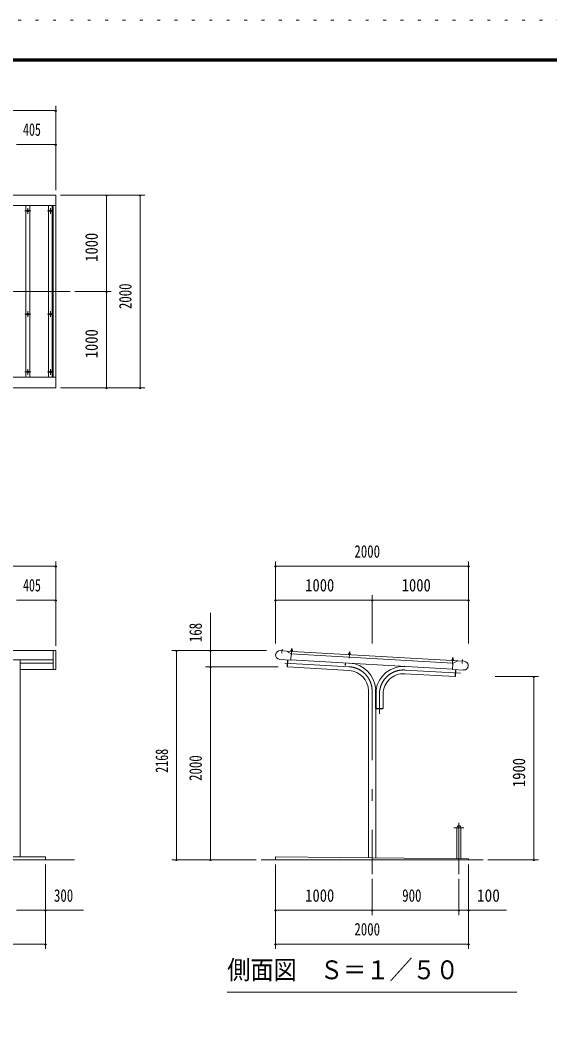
# Model space of a CAD drawing. Units: millimetres, scale not verified, with parts at other scales. Extents: x -23449 to 23452, y -10500 to 10500.
# Drawn here: x 4392 to 9878, y 0 to 10500 of the extents above; entities that cross this region are included whole.
import ezdxf
from ezdxf.enums import TextEntityAlignment as Align

# ---------------------------------------------------------------- set-up
doc = ezdxf.new("R2010")
doc.units = ezdxf.units.MM
doc.header["$LTSCALE"] = 60
doc.linetypes.add('USER3', pattern=[24, 12, -5, 2, -5])
doc.linetypes.add('USER4', pattern=[3, 0.5, -2.5])
for name, color, linetype, lineweight in [('0-2_1-0BOLD', 7, 'Continuous', 18), ('0-3_1-2CENTER', 3, 'USER3', 18), ('0-4_1-4THIN', 4, 'Continuous', 18), ('0-5_1-5DIM', 3, 'Continuous', 18), ('0-C_F-F', 5, 'Continuous', 18), ('0-D_F-E_J_ADD', 5, 'USER4', 18)]:
    doc.layers.add(name, color=color, linetype=linetype, lineweight=lineweight)
doc.styles.add('ＭＳ ゴシック', font='')
doc.styles.get('ＭＳ ゴシック').set_extended_font_data('MS Gothic')

msp = doc.modelspace()

# ---------------------------------------------------------------- linework, layer by layer
at = {"layer": '0-2_1-0BOLD'}
for p, q in [((4759.27, 8577.67), (-3400.72, 8577.67)), ((4734.28, 6797.67), (4734.28, 8577.67)), ((-3400.72, 6797.67), (4759.27, 6797.67)), ((4734.28, 3768.55), (4734.28, 3962.67)), ((7150.76, 3958.33), (8925.82, 3855.97)), ((8875.3, 3831.34), (7198.11, 3928.05)), ((7202.21, 3968.8), (7201.92, 3963.69)), ((7202.6, 3977.74), (7209.34, 3977.35)), ((7208.4, 3963.32), (7208.7, 3968.43)), ((7801.22, 3934.27), (7800.92, 3929.16)), ((7801.61, 3943.2), (7808.34, 3942.81)), ((7807.41, 3928.78), (7807.7, 3933.89)), ((7815.11, 3923.26), (7814.92, 3920.04)), ((4734.28, 3868.72), (-3375.73, 3868.72)), ((4392.43, 1824.67), (4392.43, 3868.72)), ((4392.43, 3834.18), (4734.28, 3834.18)), ((7194.48, 3865.15), (7080.17, 3871.74)), ((7161.34, 3867.06), (7157.23, 3795.98)), ((7157.24, 3795.98), (7160.43, 3795.8)), ((7160.31, 3793.7), (7164.53, 3866.88)), ((7160.31, 3793.7), (7799.49, 3756.85)), ((8871.85, 3771.44), (7194.66, 3868.15)), ((7763.71, 3835.34), (7762.44, 3813.37)), ((8869.14, 3867.56), (8869.43, 3872.67)), ((8875.91, 3872.3), (8875.61, 3867.18)), ((8876.56, 3881.21), (8876.07, 3872.79)), ((8375.78, 3723.62), (8897.43, 3693.54)), ((8897.43, 3693.54), (8901.64, 3766.71)), ((8900.74, 3695.45), (8897.55, 3695.63)), ((8904.84, 3766.53), (8900.74, 3695.45)), ((7999.14, 3545.35), (7999.14, 1815.05)), ((8151.74, 3362.12), (8151.74, 3512.12)), ((8151.74, 3362.12), (8072.44, 3362.12)), ((8075.44, 1814.29), (8075.44, 3362.12)), ((8915.94, 2124.67), (8915.94, 1805.88)), ((8958.64, 1805.46), (8958.64, 2124.67)), ((-3595.73, 1794.67), (4954.28, 1794.67)), ((4654.28, 1794.67), (4654.28, 1824.67)), ((6887.28, 1794.67), (9187.29, 1794.67)), ((9037.29, 1804.67), (9037.29, 1794.67))]:
    msp.add_line(p, q, dxfattribs=at)
msp.add_lwpolyline([(-3400.72, 6687.67), (-3400.72, 8687.67), (4759.27, 8687.67), (4759.27, 6687.67)], close=True, dxfattribs=at)
for points in [[(4759.28, 3962.67), (-3400.72, 3962.67), (-3400.72, 3768.55), (-3033.87, 3768.55)], [(4392.43, 3768.55), (4759.28, 3768.55), (4759.28, 3962.67)], [(7194.48, 3865.15), (7198.28, 3931.04), (7149.8, 3958.88), (7085.41, 3962.59)], [(7193.45, 3955.87), (7193.64, 3959.1), (7216.1, 3957.8), (7215.91, 3954.57)], [(7216.1, 3957.8), (7212.02, 3963.11), (7198.31, 3963.9), (7193.64, 3959.1)], [(7198.68, 3963.88), (7198.97, 3968.99), (7199.87, 3969.44), (7211.1, 3968.8), (7211.94, 3968.24), (7211.65, 3963.13)], [(7208.85, 3968.93), (7209.34, 3977.35), (7208.29, 3978.54), (7203.79, 3978.79), (7202.6, 3977.74), (7202.12, 3969.32)], [(7792.45, 3921.33), (7792.64, 3924.56), (7815.11, 3923.26), (7811.02, 3928.57), (7797.32, 3929.36), (7792.64, 3924.56)], [(7797.68, 3929.34), (7797.97, 3934.46), (7798.88, 3934.91), (7810.11, 3934.26), (7810.95, 3933.71), (7810.66, 3928.59)], [(7807.86, 3934.39), (7808.34, 3942.81), (7807.29, 3944), (7802.79, 3944.26), (7801.61, 3943.2), (7801.12, 3934.78)], [(7762.44, 3813.37), (7759.25, 3813.56), (7760.51, 3835.52)], [(8883.13, 3858.44), (8883.32, 3861.67), (8860.85, 3862.96), (8860.67, 3859.73)], [(8860.85, 3862.96), (8865.53, 3867.76), (8879.23, 3866.98), (8883.32, 3861.67)], [(8878.86, 3867), (8879.15, 3872.11), (8878.31, 3872.66), (8867.09, 3873.31), (8866.19, 3872.86), (8865.89, 3867.75)], [(8869.33, 3873.18), (8869.82, 3881.6), (8876.56, 3881.21), (8875.5, 3882.4), (8871, 3882.66), (8869.82, 3881.6)], [(8991.23, 3852.7), (8926.83, 3856.41), (8875.48, 3834.33), (8871.68, 3768.44), (8985.99, 3761.85)], [(8072.44, 3362.12), (8072.44, 3562.12), (8078.44, 3562.12), (8078.44, 3362.12)], [(8077.59, 3362.12), (8077.59, 3358.92), (8149.59, 3358.92), (8149.59, 3362.12)], [(4654.28, 1824.67), (-3295.72, 1824.67), (-3295.72, 1794.67)], [(9037.29, 1804.67), (7037.29, 1824.67), (7037.29, 1794.67)]]:
    msp.add_lwpolyline(points, dxfattribs=at)
for centre in [(4470.94, 8522.67), (4704.28, 8522.67), (4470.94, 7452.68), (4704.28, 7452.68), (4470.94, 6852.68), (4704.28, 6852.68)]:
    msp.add_circle(centre, 10, dxfattribs=at)
for centre, radius, start, end in [((7082.79, 3917.17), 45.5, 86.69978, 266.69978), ((7200.46, 3966.53), 2.88, 52.31572, 112.31572), ((7204.86, 3958.39), 10.75, 69.11201, 104.28793), ((7210.18, 3965.97), 2.88, 61.08423, 121.08423), ((7799.46, 3931.99), 2.88, 52.31572, 112.31572), ((7803.87, 3923.85), 10.75, 69.11201, 104.28793), ((7809.19, 3931.43), 2.88, 61.08423, 121.08423), ((7787.29, 3545.35), 288.15, 3.33707, 86.70007), ((8363.59, 3512.12), 288.15, 86.70003, 171.72519), ((8867.67, 3870.4), 2.88, 52.30984, 112.30984), ((8872.08, 3862.26), 10.75, 69.11124, 104.28716), ((8877.4, 3869.84), 2.88, 61.07835, 121.07835), ((8988.6, 3807.28), 45.5, 266.69992, 86.69992), ((7787.29, 3545.35), 211.85, 0, 86.7), ((8363.59, 3512.12), 211.85, 86.7, 180), ((8937.29, 2124.67), 21.35, 0, 180)]:
    msp.add_arc(centre, radius, start, end, dxfattribs=at)
at = {"layer": '0-3_1-2CENTER'}
for p, q in [((4500.94, 8522.67), (4440.94, 8522.67)), ((4470.94, 8552.68), (4470.94, 8492.68)), ((4674.28, 8522.67), (4734.27, 8522.67)), ((4704.28, 8492.68), (4704.28, 8552.68)), ((4909.27, 7687.67), (-3550.72, 7687.67)), ((4470.94, 7482.68), (4470.94, 7422.67)), ((4704.28, 7422.67), (4704.28, 7482.68)), ((4440.94, 7452.68), (4500.94, 7452.68)), ((4734.27, 7452.68), (4674.28, 7452.68)), ((4440.94, 6852.68), (4500.94, 6852.68)), ((4470.94, 6882.68), (4470.94, 6822.68)), ((4674.28, 6852.68), (4734.27, 6852.68)), ((4704.28, 6882.68), (4704.28, 6822.68)), ((7105.76, 3977.05), (7103.55, 3938.11)), ((7202.64, 3919.8), (7206.68, 3989.9)), ((7801.65, 3885.26), (7805.69, 3955.36)), ((8873.9, 3893.77), (8869.85, 3823.67)), ((7132.79, 3833.5), (7801.68, 3794.93)), ((8970.4, 3830.46), (8972.67, 3869.4)), ((8377.98, 3761.71), (8952.74, 3728.57)), ((8037.29, 3545.35), (8037.29, 1644.67)), ((8113.59, 3512.12), (8113.59, 3308.92)), ((8988.64, 2124.67), (8885.94, 2124.67)), ((8937.29, 1644.67), (8937.29, 2176.02))]:
    msp.add_line(p, q, dxfattribs=at)
for centre, start, end in [((7787.29, 3545.35), 0, 86.69983), ((8363.59, 3512.12), 86.70003, 180)]:
    msp.add_arc(centre, 250, start, end, dxfattribs=at)
at = {"layer": '0-4_1-4THIN'}
for p, q in [((4450.94, 8577.68), (4450.94, 6797.68)), ((4490.94, 6797.68), (4490.94, 8577.68)), ((4684.27, 8577.68), (4684.27, 6797.68)), ((4724.27, 6797.68), (4724.27, 8577.68))]:
    msp.add_line(p, q, dxfattribs=at)
at = {"layer": '0-5_1-5DIM'}
for p, q in [((-3400.72, 9562.67), (4759.28, 9562.67)), ((4769.28, 9562.67), (4749.28, 9562.67)), ((4759.28, 8737.67), (4759.28, 9612.67)), ((4354.28, 9212.68), (4759.28, 9212.68)), ((4769.28, 9212.68), (4749.28, 9212.68)), ((4809.27, 8687.67), (5684.27, 8687.67)), ((5294.28, 8687.67), (5274.28, 8687.67)), ((5284.28, 8687.67), (5284.28, 7687.67)), ((5644.27, 8687.67), (5624.27, 8687.67)), ((5634.27, 6687.67), (5634.27, 8687.67)), ((5334.28, 7687.67), (4959.27, 7687.67)), ((5294.28, 7687.67), (5274.28, 7687.67)), ((5284.28, 7687.67), (5284.28, 6687.67)), ((4809.27, 6687.67), (5684.27, 6687.67)), ((5294.28, 6687.67), (5274.28, 6687.67)), ((5644.27, 6687.67), (5624.27, 6687.67)), ((-3400.72, 4837.67), (4759.28, 4837.67)), ((4769.28, 4837.67), (4749.28, 4837.67)), ((4759.28, 4887.67), (4759.28, 4012.67)), ((7047.29, 4837.67), (7027.29, 4837.67)), ((7037.29, 4037.67), (7037.29, 4887.67)), ((7037.29, 4837.67), (9037.29, 4837.67)), ((9047.29, 4837.67), (9027.29, 4837.67)), ((9037.29, 4037.67), (9037.29, 4887.67)), ((8037.29, 4037.67), (8037.29, 4537.67)), ((4354.28, 4487.67), (4759.28, 4487.67)), ((4769.28, 4487.67), (4749.28, 4487.67)), ((7047.29, 4487.67), (7027.29, 4487.67)), ((7037.29, 4487.67), (8037.29, 4487.67)), ((8047.29, 4487.67), (8027.29, 4487.67)), ((8037.29, 4487.67), (9037.29, 4487.67)), ((9047.29, 4487.67), (9027.29, 4487.67)), ((6362.29, 3962.67), (6362.29, 4355.18)), ((5962.29, 3962.67), (6942.15, 3962.67)), ((6022.29, 3962.67), (6002.29, 3962.67)), ((6012.29, 1794.67), (6012.29, 3962.67)), ((6372.29, 3962.67), (6352.29, 3962.67)), ((6362.29, 3794.67), (6362.29, 3962.67)), ((6312.29, 3794.67), (7064.71, 3794.67)), ((6372.29, 3794.67), (6352.29, 3794.67)), ((6362.29, 1794.67), (6362.29, 3794.67)), ((9312.29, 3694.67), (9762.28, 3694.67)), ((9722.28, 3694.67), (9702.28, 3694.67)), ((9712.28, 1794.67), (9712.28, 3694.67)), ((6837.28, 1794.67), (5962.29, 1794.67)), ((6022.29, 1794.67), (6002.29, 1794.67)), ((6372.29, 1794.67), (6352.29, 1794.67)), ((9237.29, 1794.67), (9762.28, 1794.67)), ((9722.28, 1794.67), (9702.28, 1794.67)), ((4654.28, 869.67), (4654.28, 1744.67)), ((7037.29, 869.67), (7037.29, 1744.67)), ((9037.29, 1744.67), (9037.29, 869.67)), ((8037.29, 1594.67), (8037.29, 1219.67)), ((8937.29, 1219.67), (8937.29, 1594.67)), ((4354.28, 1269.67), (4654.28, 1269.67)), ((4664.28, 1269.67), (4644.28, 1269.67)), ((4654.28, 1269.67), (5046.78, 1269.67)), ((7047.29, 1269.67), (7027.29, 1269.67)), ((7037.29, 1269.67), (8037.29, 1269.67)), ((8047.29, 1269.67), (8027.29, 1269.67)), ((8037.29, 1269.67), (8937.29, 1269.67)), ((8947.29, 1269.67), (8927.29, 1269.67)), ((8937.29, 1269.67), (9037.29, 1269.67)), ((9047.29, 1269.67), (9027.29, 1269.67)), ((9037.29, 1269.67), (9429.79, 1269.67)), ((4654.28, 919.67), (-3295.72, 919.67)), ((4664.28, 919.67), (4644.28, 919.67)), ((7047.29, 919.67), (7027.29, 919.67)), ((9037.29, 919.67), (7037.29, 919.67)), ((9047.29, 919.67), (9027.29, 919.67)), ((9537.29, 419.67), (6537.29, 419.67))]:
    msp.add_line(p, q, dxfattribs=at)
for centre in [(4759.28, 9562.67), (4759.28, 9212.68), (5284.28, 8687.67), (5634.27, 8687.67), (5284.28, 7687.67), (5284.28, 6687.67), (5634.27, 6687.67), (4759.28, 4837.67), (7037.29, 4837.67), (9037.29, 4837.67), (4759.28, 4487.67), (7037.29, 4487.67), (8037.29, 4487.67), (9037.29, 4487.67), (6012.29, 3962.67), (6362.29, 3962.67), (6362.29, 3794.67), (9712.28, 3694.67), (6012.29, 1794.67), (6362.29, 1794.67), (9712.28, 1794.67), (4654.28, 1269.67), (7037.29, 1269.67), (8037.29, 1269.67), (8937.29, 1269.67), (9037.29, 1269.67), (4654.28, 919.67), (7037.29, 919.67), (9037.29, 919.67)]:
    msp.add_arc(centre, 10, 180, 0, dxfattribs=at)
at = {"layer": '0-C_F-F'}
for points in [[(22951.62, -10000), (-5748.38, -10000), (-5748.38, 10100), (22951.62, 10100)], [(22949.12, -9997.5), (-5745.88, -9997.5), (-5745.88, 10097.5), (22949.12, 10097.5)], [(22946.62, -9995), (22946.62, 10095), (-5743.38, 10095), (-5743.38, -9995)], [(22944.12, -9992.5), (-5740.88, -9992.5), (-5740.88, 10092.5), (22944.12, 10092.5)], [(22941.62, -9990), (22941.62, 10090), (-5738.38, 10090), (-5738.38, -9990)], [(22939.12, -9987.5), (-5735.88, -9987.5), (-5735.88, 10087.5), (22939.12, 10087.5)], [(22936.62, -9985), (22936.62, 10085), (-5733.38, 10085), (-5733.38, -9985)], [(22934.12, -9982.5), (-5730.88, -9982.5), (-5730.88, 10082.5), (22934.12, 10082.5)], [(22931.62, -9980), (-5728.38, -9980), (-5728.38, 10080), (22931.62, 10080)], [(22929.12, -9977.5), (-5725.88, -9977.5), (-5725.88, 10077.5), (22929.12, 10077.5)], [(22926.62, -9975), (22926.62, 10075), (-5723.38, 10075), (-5723.38, -9975)]]:
    msp.add_lwpolyline(points, close=True, dxfattribs=at)
at = {"layer": '0-D_F-E_J_ADD'}
msp.add_lwpolyline([(23451.62, -10500), (-6248.38, -10500), (-6248.38, 10500), (23451.62, 10500)], close=True, dxfattribs=at)

# ---------------------------------------------------------------- texts
at = {"layer": '0-5_1-5DIM', "color": 7, "style": 'ＭＳ ゴシック'}
for s, height, width, p in [('405', 130.2, 0.7, (4420.4, 9262.68)), ('2000', 130.2, 0.75, (7854.26, 4887.67)), ('405', 130.2, 0.7, (4420.4, 4537.67)), ('1000', 130.2, 0.85, (7344.49, 4537.67)), ('1000', 130.2, 0.85, (8344.49, 4537.67)), ('300', 130.2, 0.75, (4741.43, 1319.67)), ('1000', 130.2, 0.85, (7344.49, 1319.67)), ('900', 130.2, 0.75, (8349.66, 1319.67)), ('100', 130.2, 0.9, (9122.96, 1319.67)), ('2000', 130.2, 0.75, (7854.26, 969.67)), ('側面図\u3000Ｓ＝１／５０', 195.4, 0.9, (6537.29, 496.32))]:
    msp.add_text(s, height=height, dxfattribs=dict(at, width=width)).set_placement(p, align=Align.BOTTOM_LEFT)
for s, width, p in [('1000', 0.85, (5234.28, 7994.87)), ('2000', 0.75, (5584.27, 7504.64)), ('1000', 0.85, (5234.28, 6994.87)), ('168', 0.75, (6312.29, 4051.06)), ('2168', 0.7, (5962.29, 2696.22)), ('2000', 0.75, (6312.29, 2611.64)), ('1900', 0.85, (9662.28, 2547.83))]:
    msp.add_text(s, height=130.2, rotation=90, dxfattribs=dict(at, width=width)).set_placement(p, align=Align.BOTTOM_LEFT)

doc.saveas('drawing.dxf')
